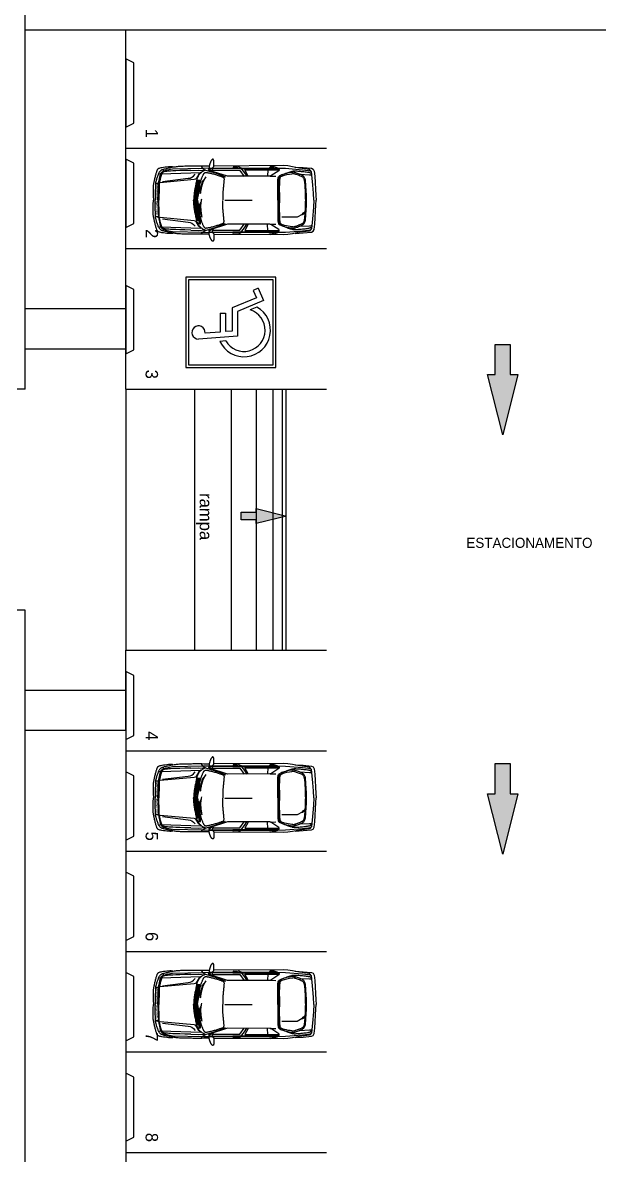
# Model space of a CAD drawing. Header units: metres. Extents: x -28 to 260, y 30 to 125.
# Drawn here: x 61.03 to 75.36, y 71.43 to 99.61 of the extents above; entities that cross this region are included whole.
import ezdxf

# ---------------------------------------------------------------- set-up
doc = ezdxf.new("R2010")
doc.units = ezdxf.units.M
doc.header["$LTSCALE"] = 0.01
doc.header["$MEASUREMENT"] = 0
for name, color, linetype in [('0.1', 2, 'Continuous'), ('0.10', 2, 'Continuous'), ('0.18', 1, 'Continuous'), ('0.20', 7, 'Continuous'), ('0.45', 4, 'Continuous'), ('PLAN_01_FLOOR', 7, 'Continuous'), ('SYMBOLS_GENERAL', 6, 'Continuous')]:
    doc.layers.add(name, color=color, linetype=linetype)
doc.styles.add('ESTILO1', font='', dxfattribs={"height": 0.12})
doc.styles.add('texto', font='', dxfattribs={"height": 0.25})
doc.styles.get('ESTILO1').set_extended_font_data('AvantGarde Bk BT')
doc.styles.get('texto').set_extended_font_data('AvantGarde Bk BT')

# ---------------------------------------------------------------- blocks, each defined once
blk = doc.blocks.new('2DP309')
blk.add_line((-2.269, -0.002), (-1.587, -0.002))
for points in [[(-2.671, 0.845), (-2.736, 0.845), (-2.792, 0.845), (-2.84, 0.846), (-2.882, 0.846), (-2.92, 0.846), (-2.955, 0.846), (-2.99, 0.846), (-3.025, 0.846), (-3.063, 0.846), (-3.103, 0.845), (-3.143, 0.845), (-3.185, 0.845), (-3.226, 0.844), (-3.266, 0.844), (-3.304, 0.843), (-3.34, 0.842), (-3.372, 0.84), (-3.402, 0.839), (-3.431, 0.836), (-3.457, 0.834), (-3.483, 0.831), (-3.509, 0.827), (-3.535, 0.823), (-3.562, 0.819), (-3.59, 0.813), (-3.619, 0.807), (-3.649, 0.801), (-3.678, 0.795), (-3.707, 0.788), (-3.733, 0.782), (-3.758, 0.776), (-3.78, 0.771), (-3.799, 0.766), (-3.815, 0.762), (-3.828, 0.758), (-3.84, 0.754), (-3.849, 0.75), (-3.858, 0.745), (-3.865, 0.739), (-3.873, 0.733), (-3.88, 0.725), (-3.888, 0.716), (-3.895, 0.706), (-3.903, 0.695), (-3.91, 0.682), (-3.918, 0.667), (-3.926, 0.651), (-3.933, 0.633), (-3.941, 0.614), (-3.948, 0.594), (-3.955, 0.573), (-3.961, 0.552), (-3.968, 0.531), (-3.973, 0.512), (-3.978, 0.494), (-3.983, 0.479), (-3.986, 0.466), (-3.989, 0.455), (-3.992, 0.447), (-3.993, 0.44), (-3.995, 0.435), (-3.996, 0.43), (-3.996, 0.426), (-3.997, 0.423), (-3.997, 0.418), (-3.998, 0.409), (-3.998, 0.391), (-3.998, 0.359), (-3.999, 0.309), (-4, 0.237), (-4.002, 0.137), (-4.003, 0)], [(-2.86, 0.847), (-2.831, 0.807), (-2.806, 0.784), (-2.764, 0.758), (-2.749, 0.751), (-2.507, 0.679), (-2.361, 0.624), (-2.254, 0.579)], [(-1.138, 0.85), (-1.052, 0.837), (-0.977, 0.811), (-0.948, 0.795), (-0.922, 0.766), (-0.915, 0.748), (-0.923, 0.732), (-1.125, 0.604), (-1.152, 0.598), (-2.2, 0.595), (-2.662, 0.743), (-2.677, 0.755), (-2.664, 0.778), (-2.644, 0.792), (-0.93, 0.77)], [(-2.555, 0.722), (-2.557, 0.727), (-2.56, 0.732), (-2.562, 0.735), (-2.564, 0.739), (-2.566, 0.741), (-2.569, 0.744), (-2.57, 0.746), (-2.572, 0.748), (-2.574, 0.751), (-2.575, 0.753), (-2.576, 0.755), (-2.578, 0.758), (-2.579, 0.761), (-2.579, 0.763), (-2.58, 0.766), (-2.581, 0.77), (-2.582, 0.773), (-2.582, 0.776), (-2.582, 0.78), (-2.582, 0.784), (-2.582, 0.787), (-2.582, 0.791), (-2.581, 0.795), (-2.579, 0.798), (-2.577, 0.802), (-2.575, 0.805), (-2.572, 0.809), (-2.569, 0.812), (-2.566, 0.815), (-2.563, 0.818), (-2.56, 0.821), (-2.557, 0.824), (-2.554, 0.826), (-2.552, 0.829), (-2.551, 0.832), (-2.549, 0.835), (-2.548, 0.84), (-2.547, 0.847), (-2.546, 0.854), (-2.546, 0.864), (-2.545, 0.876), (-2.545, 0.89), (-2.544, 0.905), (-2.544, 0.921), (-2.545, 0.936), (-2.545, 0.952), (-2.546, 0.966), (-2.546, 0.978), (-2.548, 0.989), (-2.549, 0.997), (-2.551, 1.004), (-2.553, 1.009), (-2.555, 1.013), (-2.557, 1.016), (-2.56, 1.018), (-2.562, 1.019), (-2.565, 1.02), (-2.569, 1.021), (-2.572, 1.021), (-2.575, 1.02), (-2.579, 1.019), (-2.583, 1.017), (-2.587, 1.013), (-2.592, 1.009), (-2.596, 1.003), (-2.601, 0.997), (-2.606, 0.989), (-2.611, 0.981), (-2.616, 0.973), (-2.62, 0.965), (-2.624, 0.957), (-2.628, 0.949), (-2.631, 0.941), (-2.634, 0.934), (-2.637, 0.928), (-2.639, 0.922), (-2.641, 0.916), (-2.642, 0.91), (-2.644, 0.905), (-2.645, 0.9), (-2.647, 0.895), (-2.648, 0.89), (-2.65, 0.885), (-2.651, 0.879), (-2.653, 0.874), (-2.654, 0.869), (-2.655, 0.864), (-2.656, 0.858), (-2.657, 0.852), (-2.657, 0.846), (-2.658, 0.84), (-2.658, 0.834), (-2.658, 0.829), (-2.658, 0.823), (-2.658, 0.818), (-2.657, 0.814), (-2.657, 0.809), (-2.656, 0.806), (-2.655, 0.802), (-2.654, 0.799), (-2.653, 0.795), (-2.652, 0.791), (-2.651, 0.787), (-2.65, 0.782), (-2.649, 0.777), (-2.647, 0.77), (-2.643, 0.764), (-2.637, 0.756), (-2.628, 0.748), (-2.613, 0.739), (-2.594, 0.73), (-2.568, 0.72)], [(-0.056, 0), (-0.065, 0.177), (-0.079, 0.373), (-0.094, 0.552), (-0.117, 0.708), (-0.163, 0.768), (-0.413, 0.798), (-0.585, 0.834), (-0.705, 0.853), (-0.801, 0.861), (-2.538, 0.852)], [(-1.938, 0.845), (-1.876, 0.807), (-1.844, 0.767), (-1.782, 0.684), (-1.726, 0.596)], [(-3.561, 0.826), (-3.576, 0.83), (-3.602, 0.832), (-3.635, 0.831), (-3.674, 0.829), (-3.716, 0.825), (-3.758, 0.82), (-3.799, 0.815), (-3.835, 0.809), (-3.864, 0.803), (-3.888, 0.798), (-3.906, 0.792), (-3.92, 0.787), (-3.93, 0.782), (-3.938, 0.777), (-3.943, 0.772), (-3.947, 0.767), (-3.95, 0.762), (-3.954, 0.756), (-3.957, 0.75), (-3.96, 0.744), (-3.963, 0.735), (-3.966, 0.726), (-3.97, 0.714), (-3.974, 0.7), (-3.979, 0.684), (-3.984, 0.666), (-3.989, 0.645), (-3.995, 0.624), (-4.001, 0.602), (-4.006, 0.58), (-4.012, 0.557), (-4.018, 0.535), (-4.023, 0.514), (-4.027, 0.494), (-4.032, 0.475), (-4.036, 0.456), (-4.04, 0.438), (-4.043, 0.421), (-4.046, 0.405), (-4.048, 0.389), (-4.05, 0.373), (-4.052, 0.354), (-4.053, 0.329), (-4.053, 0.295), (-4.053, 0.249), (-4.053, 0.186), (-4.051, 0.105), (-4.049, 0)], [(-3.936, 0), (-3.933, 0.136), (-3.93, 0.241), (-3.926, 0.321), (-3.923, 0.38), (-3.919, 0.423), (-3.915, 0.453), (-3.911, 0.475), (-3.908, 0.492), (-3.904, 0.508), (-3.9, 0.524), (-3.897, 0.539), (-3.894, 0.554), (-3.891, 0.568), (-3.888, 0.581), (-3.885, 0.593), (-3.883, 0.604), (-3.881, 0.614), (-3.879, 0.623), (-3.877, 0.632), (-3.875, 0.64), (-3.873, 0.647), (-3.871, 0.654), (-3.868, 0.66), (-3.864, 0.666), (-3.861, 0.672), (-3.856, 0.679), (-3.852, 0.684), (-3.847, 0.69), (-3.842, 0.695), (-3.837, 0.7), (-3.832, 0.704), (-3.827, 0.707), (-3.823, 0.71), (-3.82, 0.713), (-3.816, 0.715), (-3.813, 0.716), (-3.811, 0.717), (-3.808, 0.718), (-3.806, 0.719), (-3.804, 0.72), (-3.803, 0.721), (-3.801, 0.721), (-3.8, 0.722), (-3.799, 0.723), (-3.798, 0.724), (-3.797, 0.725), (-3.797, 0.726), (-3.796, 0.728), (-3.796, 0.729), (-3.796, 0.731), (-3.796, 0.733), (-3.796, 0.735), (-3.796, 0.737), (-3.797, 0.74), (-3.799, 0.744), (-3.8, 0.748)], [(-3.921, 0.665), (-3.862, 0.661), (-2.864, 0.693)], [(-3.12, 0.744), (-3.269, 0.74), (-3.389, 0.737), (-3.486, 0.733), (-3.561, 0.73), (-3.619, 0.727), (-3.662, 0.724), (-3.694, 0.721), (-3.719, 0.719), (-3.739, 0.717), (-3.755, 0.715), (-3.768, 0.713), (-3.778, 0.711), (-3.786, 0.709), (-3.793, 0.707), (-3.798, 0.705), (-3.802, 0.703), (-3.807, 0.701), (-3.811, 0.698), (-3.815, 0.694), (-3.819, 0.691), (-3.823, 0.686), (-3.827, 0.681), (-3.83, 0.675), (-3.834, 0.668), (-3.838, 0.66), (-3.842, 0.651), (-3.845, 0.641), (-3.849, 0.63), (-3.853, 0.619), (-3.856, 0.606), (-3.86, 0.593), (-3.864, 0.58), (-3.868, 0.566), (-3.872, 0.552), (-3.876, 0.538), (-3.879, 0.524), (-3.883, 0.51), (-3.886, 0.497), (-3.889, 0.485), (-3.892, 0.473), (-3.894, 0.463), (-3.896, 0.454), (-3.898, 0.446), (-3.899, 0.438), (-3.9, 0.43), (-3.901, 0.423), (-3.902, 0.415), (-3.902, 0.406), (-3.903, 0.397), (-3.903, 0.382), (-3.904, 0.36), (-3.905, 0.326), (-3.906, 0.277), (-3.907, 0.209), (-3.909, 0.118), (-3.911, 0)], [(-2.867, 0.688), (-2.918, 0.648), (-2.978, 0.549), (-3.004, 0.521), (-3.032, 0.512), (-3.876, 0.434)], [(-3.823, 0.465), (-3.185, 0.546), (-3.136, 0.552), (-3.095, 0.57), (-3.051, 0.602), (-3.012, 0.647)], [(-3.802, 0.722), (-3.714, 0.754), (-3.574, 0.78), (-2.816, 0.797), (-2.657, 0.803), (-0.947, 0.798), (-0.76, 0.794), (-0.341, 0.759), (-0.191, 0.743), (-0.121, 0.729)], [(-3.12, 0.744), (-2.916, 0.751), (-2.78, 0.739)], [(-2.753, 0.748), (-2.777, 0.738), (-2.798, 0.728), (-2.817, 0.717), (-2.834, 0.707), (-2.849, 0.696), (-2.862, 0.686), (-2.874, 0.676), (-2.884, 0.666), (-2.893, 0.657), (-2.902, 0.648), (-2.909, 0.639), (-2.916, 0.63), (-2.922, 0.621), (-2.928, 0.612), (-2.933, 0.603), (-2.938, 0.592), (-2.943, 0.582), (-2.948, 0.57), (-2.953, 0.557), (-2.958, 0.543), (-2.963, 0.527), (-2.968, 0.509), (-2.974, 0.489), (-2.979, 0.466), (-2.985, 0.441), (-2.99, 0.414), (-2.996, 0.385), (-3.002, 0.355), (-3.007, 0.324), (-3.013, 0.294), (-3.018, 0.266), (-3.022, 0.238), (-3.027, 0.213), (-3.03, 0.189), (-3.034, 0.164), (-3.037, 0.139), (-3.039, 0.112), (-3.042, 0.082), (-3.044, 0.047), (-3.046, 0)], [(-2.925, 0.167), (-2.91, 0.267), (-2.895, 0.357), (-2.881, 0.425), (-2.87, 0.475), (-2.86, 0.51), (-2.851, 0.535), (-2.843, 0.555), (-2.836, 0.572), (-2.829, 0.588), (-2.823, 0.602), (-2.817, 0.615), (-2.811, 0.626), (-2.807, 0.636), (-2.802, 0.644), (-2.798, 0.652), (-2.794, 0.658), (-2.791, 0.663), (-2.788, 0.667), (-2.784, 0.671), (-2.782, 0.674), (-2.779, 0.676), (-2.776, 0.678), (-2.774, 0.68), (-2.771, 0.682), (-2.769, 0.684), (-2.766, 0.685), (-2.764, 0.687), (-2.761, 0.688), (-2.758, 0.689), (-2.755, 0.691), (-2.752, 0.691), (-2.748, 0.692), (-2.744, 0.692), (-2.739, 0.692), (-2.733, 0.692), (-2.726, 0.691), (-2.717, 0.69), (-2.706, 0.688), (-2.693, 0.685), (-2.677, 0.682), (-2.66, 0.679), (-2.641, 0.675), (-2.62, 0.67), (-2.598, 0.664), (-2.575, 0.659), (-2.552, 0.653), (-2.528, 0.646), (-2.504, 0.639), (-2.481, 0.632), (-2.458, 0.625), (-2.436, 0.618), (-2.415, 0.611), (-2.396, 0.604), (-2.379, 0.599), (-2.363, 0.593), (-2.35, 0.589), (-2.34, 0.585), (-2.331, 0.582), (-2.323, 0.58), (-2.317, 0.577), (-2.312, 0.575), (-2.308, 0.573), (-2.305, 0.571), (-2.301, 0.568), (-2.298, 0.565), (-2.296, 0.561), (-2.294, 0.556), (-2.292, 0.549), (-2.291, 0.542), (-2.29, 0.532), (-2.289, 0.521), (-2.29, 0.508), (-2.291, 0.493), (-2.292, 0.476), (-2.294, 0.458), (-2.296, 0.438), (-2.298, 0.418), (-2.3, 0.397), (-2.302, 0.376), (-2.305, 0.355), (-2.307, 0.333), (-2.309, 0.311), (-2.311, 0.29), (-2.313, 0.268), (-2.315, 0.246), (-2.317, 0.225), (-2.319, 0.203), (-2.32, 0.182), (-2.321, 0.16), (-2.322, 0.138), (-2.323, 0.115), (-2.324, 0.091), (-2.324, 0.065), (-2.324, 0.037), (-2.324, 0.007)], [(-2.747, 0.583), (-2.763, 0.558), (-2.776, 0.536), (-2.787, 0.514), (-2.796, 0.495), (-2.804, 0.477), (-2.811, 0.459), (-2.817, 0.443), (-2.823, 0.427), (-2.828, 0.412), (-2.833, 0.397), (-2.837, 0.382), (-2.841, 0.367), (-2.845, 0.352), (-2.849, 0.337), (-2.853, 0.323), (-2.856, 0.308), (-2.859, 0.292), (-2.863, 0.277), (-2.866, 0.26), (-2.869, 0.243), (-2.872, 0.224), (-2.875, 0.204), (-2.878, 0.182), (-2.882, 0.158)], [(-2.568, 0.745), (-1.894, 0.744), (-1.788, 0.592)], [(-1.686, 0.599), (-1.771, 0.754), (-0.921, 0.75)], [(-1.204, 0.754), (-1.207, 0.602)], [(-1.146, 0.599), (-1.001, 0.598)], [(-0.948, 0), (-0.951, 0.192), (-0.952, 0.335), (-0.952, 0.439), (-0.948, 0.511), (-0.941, 0.558), (-0.931, 0.586), (-0.917, 0.602), (-0.898, 0.612), (-0.875, 0.623), (-0.847, 0.634), (-0.817, 0.646), (-0.786, 0.658), (-0.754, 0.67), (-0.722, 0.682), (-0.693, 0.692), (-0.666, 0.701), (-0.643, 0.709), (-0.623, 0.714), (-0.606, 0.719), (-0.592, 0.723), (-0.58, 0.725), (-0.57, 0.727), (-0.562, 0.728), (-0.554, 0.729), (-0.546, 0.73), (-0.538, 0.73), (-0.53, 0.731), (-0.52, 0.731), (-0.508, 0.73), (-0.493, 0.729), (-0.476, 0.728), (-0.454, 0.726), (-0.428, 0.724), (-0.399, 0.722), (-0.368, 0.719), (-0.335, 0.716), (-0.303, 0.712), (-0.271, 0.709), (-0.242, 0.705), (-0.216, 0.702), (-0.194, 0.698), (-0.176, 0.695), (-0.161, 0.691), (-0.149, 0.686), (-0.14, 0.681), (-0.132, 0.676), (-0.127, 0.669), (-0.122, 0.662)], [(-0.522, 0.825), (-0.318, 0.813), (-0.113, 0.795), (-0.073, 0.773), (-0.049, 0.727), (-0.033, 0.596), (-0.003, 0.114), (0, 0)], [(-0.401, 0.648), (-0.166, 0.635), (-0.125, 0.632), (-0.102, 0.647)], [(-3.918, 0.43), (-3.928, 0.426), (-3.939, 0.422), (-3.95, 0.419), (-3.96, 0.417), (-3.971, 0.415), (-3.981, 0.415), (-3.99, 0.415), (-3.999, 0.416)], [(-3.03, 0), (-3.028, 0.041), (-3.025, 0.078), (-3.022, 0.11), (-3.02, 0.138), (-3.017, 0.163), (-3.015, 0.185), (-3.012, 0.205), (-3.01, 0.223), (-3.008, 0.24), (-3.006, 0.255), (-3.003, 0.27), (-3.001, 0.284), (-2.999, 0.298), (-2.996, 0.312), (-2.994, 0.326), (-2.991, 0.341), (-2.988, 0.357), (-2.985, 0.373), (-2.982, 0.391), (-2.978, 0.41), (-2.974, 0.43), (-2.97, 0.451), (-2.965, 0.473), (-2.96, 0.497)], [(-3.009, 0), (-3.007, 0.041), (-3.004, 0.078), (-3.001, 0.11), (-2.999, 0.138), (-2.996, 0.163), (-2.994, 0.185), (-2.991, 0.205), (-2.989, 0.223), (-2.987, 0.24), (-2.984, 0.255), (-2.982, 0.27), (-2.98, 0.284), (-2.978, 0.298), (-2.975, 0.312), (-2.973, 0.326), (-2.97, 0.341), (-2.967, 0.357), (-2.964, 0.373), (-2.961, 0.391), (-2.957, 0.41), (-2.953, 0.43), (-2.949, 0.451), (-2.944, 0.473), (-2.939, 0.497)], [(-2.981, 0.076), (-2.981, 0.078), (-2.978, 0.11), (-2.976, 0.138), (-2.973, 0.163), (-2.971, 0.185), (-2.968, 0.205), (-2.966, 0.223), (-2.964, 0.24), (-2.962, 0.255), (-2.959, 0.27), (-2.957, 0.284), (-2.955, 0.298), (-2.952, 0.312), (-2.95, 0.326), (-2.947, 0.341), (-2.944, 0.357), (-2.941, 0.373), (-2.938, 0.391), (-2.934, 0.41), (-2.93, 0.43), (-2.926, 0.451), (-2.921, 0.473), (-2.916, 0.497)], [(-2.96, 0.496), (-2.891, 0.496)], [(-2.951, 0.135), (-2.951, 0.138), (-2.949, 0.163), (-2.946, 0.185), (-2.944, 0.205), (-2.941, 0.223), (-2.939, 0.24), (-2.937, 0.255), (-2.935, 0.27), (-2.932, 0.284), (-2.93, 0.298), (-2.928, 0.312), (-2.925, 0.326), (-2.922, 0.341), (-2.92, 0.357), (-2.916, 0.373), (-2.913, 0.391), (-2.909, 0.41), (-2.905, 0.43), (-2.901, 0.451), (-2.896, 0.473), (-2.891, 0.497)], [(-2.921, 0.169), (-2.846, 0.39), (-2.824, 0.472), (-2.788, 0.518)], [(-2.845, 0.391), (-2.879, 0.265), (-2.874, 0.216)], [(-2.869, 0.301), (-2.852, 0.326)], [(-2.834, 0.433), (-2.836, 0.385)], [(-3.561, -0.826), (-3.576, -0.83), (-3.602, -0.832), (-3.635, -0.831), (-3.674, -0.829), (-3.716, -0.825), (-3.758, -0.82), (-3.799, -0.815), (-3.835, -0.809), (-3.864, -0.803), (-3.888, -0.798), (-3.906, -0.792), (-3.92, -0.787), (-3.93, -0.782), (-3.938, -0.777), (-3.943, -0.772), (-3.947, -0.767), (-3.95, -0.762), (-3.954, -0.756), (-3.957, -0.75), (-3.96, -0.744), (-3.963, -0.735), (-3.966, -0.726), (-3.97, -0.714), (-3.974, -0.7), (-3.979, -0.684), (-3.984, -0.666), (-3.989, -0.645), (-3.995, -0.624), (-4.001, -0.602), (-4.006, -0.58), (-4.012, -0.557), (-4.018, -0.535), (-4.023, -0.514), (-4.027, -0.494), (-4.032, -0.475), (-4.036, -0.456), (-4.04, -0.438), (-4.043, -0.421), (-4.046, -0.405), (-4.048, -0.389), (-4.05, -0.373), (-4.052, -0.354), (-4.053, -0.329), (-4.053, -0.295), (-4.053, -0.249), (-4.053, -0.186), (-4.051, -0.105), (-4.049, 0)], [(-2.671, -0.845), (-2.736, -0.845), (-2.792, -0.845), (-2.84, -0.846), (-2.882, -0.846), (-2.92, -0.846), (-2.955, -0.846), (-2.99, -0.846), (-3.025, -0.846), (-3.063, -0.846), (-3.103, -0.845), (-3.143, -0.845), (-3.185, -0.845), (-3.226, -0.844), (-3.266, -0.844), (-3.304, -0.843), (-3.34, -0.842), (-3.372, -0.84), (-3.402, -0.839), (-3.431, -0.836), (-3.457, -0.834), (-3.483, -0.831), (-3.509, -0.827), (-3.535, -0.823), (-3.562, -0.819), (-3.59, -0.813), (-3.619, -0.807), (-3.649, -0.801), (-3.678, -0.795), (-3.707, -0.788), (-3.733, -0.782), (-3.758, -0.776), (-3.78, -0.771), (-3.799, -0.766), (-3.815, -0.762), (-3.828, -0.758), (-3.84, -0.754), (-3.849, -0.75), (-3.858, -0.745), (-3.865, -0.739), (-3.873, -0.733), (-3.88, -0.725), (-3.888, -0.716), (-3.895, -0.706), (-3.903, -0.695), (-3.91, -0.682), (-3.918, -0.667), (-3.926, -0.651), (-3.933, -0.633), (-3.941, -0.614), (-3.948, -0.594), (-3.955, -0.573), (-3.961, -0.552), (-3.968, -0.531), (-3.973, -0.512), (-3.978, -0.494), (-3.983, -0.479), (-3.986, -0.466), (-3.989, -0.455), (-3.992, -0.447), (-3.993, -0.44), (-3.995, -0.435), (-3.996, -0.43), (-3.996, -0.426), (-3.997, -0.423), (-3.997, -0.418), (-3.998, -0.409), (-3.998, -0.391), (-3.998, -0.359), (-3.999, -0.309), (-4, -0.237), (-4.002, -0.137), (-4.003, 0)], [(-3.936, 0), (-3.933, -0.136), (-3.93, -0.241), (-3.926, -0.321), (-3.923, -0.38), (-3.919, -0.423), (-3.915, -0.453), (-3.911, -0.475), (-3.908, -0.492), (-3.904, -0.508), (-3.9, -0.524), (-3.897, -0.539), (-3.894, -0.554), (-3.891, -0.568), (-3.888, -0.581), (-3.885, -0.593), (-3.883, -0.604), (-3.881, -0.614), (-3.879, -0.623), (-3.877, -0.632), (-3.875, -0.64), (-3.873, -0.647), (-3.871, -0.654), (-3.868, -0.66), (-3.864, -0.666), (-3.861, -0.672), (-3.856, -0.679), (-3.852, -0.684), (-3.847, -0.69), (-3.842, -0.695), (-3.837, -0.7), (-3.832, -0.704), (-3.827, -0.707), (-3.823, -0.71), (-3.82, -0.713), (-3.816, -0.715), (-3.813, -0.716), (-3.811, -0.717), (-3.808, -0.718), (-3.806, -0.719), (-3.804, -0.72), (-3.803, -0.721), (-3.801, -0.721), (-3.8, -0.722), (-3.799, -0.723), (-3.798, -0.724), (-3.797, -0.725), (-3.797, -0.726), (-3.796, -0.728), (-3.796, -0.729), (-3.796, -0.731), (-3.796, -0.733), (-3.796, -0.735), (-3.796, -0.737), (-3.797, -0.74), (-3.799, -0.744), (-3.8, -0.748)], [(-3.12, -0.744), (-3.269, -0.74), (-3.389, -0.737), (-3.486, -0.733), (-3.561, -0.73), (-3.619, -0.727), (-3.662, -0.724), (-3.694, -0.721), (-3.719, -0.719), (-3.739, -0.717), (-3.755, -0.715), (-3.768, -0.713), (-3.778, -0.711), (-3.786, -0.709), (-3.793, -0.707), (-3.798, -0.705), (-3.802, -0.703), (-3.807, -0.701), (-3.811, -0.698), (-3.815, -0.694), (-3.819, -0.691), (-3.823, -0.686), (-3.827, -0.681), (-3.83, -0.675), (-3.834, -0.668), (-3.838, -0.66), (-3.842, -0.651), (-3.845, -0.641), (-3.849, -0.63), (-3.853, -0.619), (-3.856, -0.606), (-3.86, -0.593), (-3.864, -0.58), (-3.868, -0.566), (-3.872, -0.552), (-3.876, -0.538), (-3.879, -0.524), (-3.883, -0.51), (-3.886, -0.497), (-3.889, -0.485), (-3.892, -0.473), (-3.894, -0.463), (-3.896, -0.454), (-3.898, -0.446), (-3.899, -0.438), (-3.9, -0.43), (-3.901, -0.423), (-3.902, -0.415), (-3.902, -0.406), (-3.903, -0.397), (-3.903, -0.382), (-3.904, -0.36), (-3.905, -0.326), (-3.906, -0.277), (-3.907, -0.209), (-3.909, -0.118), (-3.911, 0)], [(-2.753, -0.748), (-2.777, -0.738), (-2.798, -0.728), (-2.817, -0.717), (-2.834, -0.707), (-2.849, -0.696), (-2.862, -0.686), (-2.874, -0.676), (-2.884, -0.666), (-2.893, -0.657), (-2.902, -0.648), (-2.909, -0.639), (-2.916, -0.63), (-2.922, -0.621), (-2.928, -0.612), (-2.933, -0.603), (-2.938, -0.592), (-2.943, -0.582), (-2.948, -0.57), (-2.953, -0.557), (-2.958, -0.543), (-2.963, -0.527), (-2.968, -0.509), (-2.974, -0.489), (-2.979, -0.466), (-2.985, -0.441), (-2.99, -0.414), (-2.996, -0.385), (-3.002, -0.355), (-3.007, -0.324), (-3.013, -0.294), (-3.018, -0.266), (-3.022, -0.238), (-3.027, -0.213), (-3.03, -0.189), (-3.034, -0.164), (-3.037, -0.139), (-3.039, -0.112), (-3.042, -0.082), (-3.044, -0.047), (-3.046, 0)], [(-3.03, 0), (-3.028, -0.041), (-3.025, -0.078), (-3.022, -0.11), (-3.02, -0.138), (-3.017, -0.163), (-3.015, -0.185), (-3.012, -0.205), (-3.01, -0.223), (-3.008, -0.24), (-3.006, -0.255), (-3.003, -0.27), (-3.001, -0.284), (-2.999, -0.298), (-2.996, -0.312), (-2.994, -0.326), (-2.991, -0.341), (-2.988, -0.357), (-2.985, -0.373), (-2.982, -0.391), (-2.978, -0.41), (-2.974, -0.43), (-2.97, -0.451), (-2.965, -0.473), (-2.96, -0.497)], [(-3.009, 0), (-3.007, -0.041), (-3.004, -0.078), (-3.001, -0.11), (-2.999, -0.138), (-2.996, -0.163), (-2.994, -0.185), (-2.991, -0.205), (-2.989, -0.223), (-2.987, -0.24), (-2.984, -0.255), (-2.982, -0.27), (-2.98, -0.284), (-2.978, -0.298), (-2.975, -0.312), (-2.973, -0.326), (-2.97, -0.341), (-2.967, -0.357), (-2.964, -0.373), (-2.961, -0.391), (-2.957, -0.41), (-2.953, -0.43), (-2.949, -0.451), (-2.944, -0.473), (-2.939, -0.497)], [(-2.986, 0), (-2.985, 0.016)], [(-2.986, 0), (-2.984, -0.041), (-2.981, -0.078), (-2.978, -0.11), (-2.976, -0.138), (-2.973, -0.163), (-2.971, -0.185), (-2.968, -0.205), (-2.966, -0.223), (-2.964, -0.24), (-2.962, -0.255), (-2.959, -0.27), (-2.957, -0.284), (-2.955, -0.298), (-2.952, -0.312), (-2.95, -0.326), (-2.947, -0.341), (-2.944, -0.357), (-2.941, -0.373), (-2.938, -0.391), (-2.934, -0.41), (-2.93, -0.43), (-2.926, -0.451), (-2.921, -0.473), (-2.916, -0.497)], [(-2.962, 0), (-2.96, 0.031)], [(-2.962, 0), (-2.959, -0.041), (-2.956, -0.078), (-2.954, -0.11), (-2.951, -0.138), (-2.949, -0.163), (-2.946, -0.185), (-2.944, -0.205), (-2.941, -0.223), (-2.939, -0.24), (-2.937, -0.255), (-2.935, -0.27), (-2.932, -0.284), (-2.93, -0.298), (-2.928, -0.312), (-2.925, -0.326), (-2.922, -0.341), (-2.92, -0.357), (-2.916, -0.373), (-2.913, -0.391), (-2.909, -0.41), (-2.905, -0.43), (-2.901, -0.451), (-2.899, -0.46)], [(-2.949, 0), (-2.934, 0.107)], [(-2.949, 0), (-2.928, -0.15), (-2.91, -0.267), (-2.895, -0.357), (-2.881, -0.425), (-2.87, -0.475), (-2.86, -0.51), (-2.851, -0.535), (-2.843, -0.555), (-2.836, -0.572), (-2.829, -0.588), (-2.823, -0.602), (-2.817, -0.615), (-2.811, -0.626), (-2.807, -0.636), (-2.802, -0.644), (-2.798, -0.652), (-2.794, -0.658), (-2.791, -0.663), (-2.788, -0.667), (-2.784, -0.671), (-2.782, -0.674), (-2.779, -0.676), (-2.776, -0.678), (-2.774, -0.68), (-2.771, -0.682), (-2.769, -0.684), (-2.766, -0.685), (-2.764, -0.687), (-2.761, -0.688), (-2.758, -0.689), (-2.755, -0.691), (-2.752, -0.691), (-2.748, -0.692), (-2.744, -0.692), (-2.739, -0.692), (-2.733, -0.692), (-2.726, -0.691), (-2.717, -0.69), (-2.706, -0.688), (-2.693, -0.685), (-2.677, -0.682), (-2.66, -0.679), (-2.641, -0.675), (-2.62, -0.67), (-2.598, -0.664), (-2.575, -0.659), (-2.552, -0.653), (-2.528, -0.646), (-2.504, -0.639), (-2.481, -0.632), (-2.458, -0.625), (-2.436, -0.618), (-2.415, -0.611), (-2.396, -0.604), (-2.379, -0.599), (-2.363, -0.593), (-2.35, -0.589), (-2.34, -0.585), (-2.331, -0.582), (-2.323, -0.58), (-2.317, -0.577), (-2.312, -0.575), (-2.308, -0.573), (-2.305, -0.571), (-2.301, -0.568), (-2.298, -0.565), (-2.296, -0.561), (-2.294, -0.556), (-2.292, -0.549), (-2.291, -0.542), (-2.29, -0.532), (-2.289, -0.521), (-2.29, -0.508), (-2.291, -0.493), (-2.292, -0.476), (-2.294, -0.458), (-2.296, -0.438), (-2.298, -0.418), (-2.3, -0.397), (-2.302, -0.376), (-2.305, -0.355), (-2.307, -0.333), (-2.309, -0.311), (-2.311, -0.29), (-2.313, -0.268), (-2.315, -0.246), (-2.317, -0.225), (-2.319, -0.203), (-2.32, -0.182), (-2.321, -0.16), (-2.322, -0.138), (-2.323, -0.115), (-2.324, -0.091), (-2.324, -0.065), (-2.324, -0.037), (-2.324, -0.007)], [(-2.851, 0.026), (-2.858, -0.002), (-2.863, -0.028), (-2.867, -0.052), (-2.87, -0.073), (-2.871, -0.093), (-2.872, -0.112), (-2.873, -0.129), (-2.873, -0.146), (-2.873, -0.162), (-2.873, -0.178), (-2.872, -0.193), (-2.871, -0.209), (-2.871, -0.224), (-2.869, -0.239), (-2.868, -0.254), (-2.867, -0.27), (-2.865, -0.285), (-2.863, -0.301), (-2.861, -0.318), (-2.858, -0.335), (-2.855, -0.354), (-2.852, -0.374), (-2.848, -0.396), (-2.843, -0.42)], [(-0.056, 0), (-0.065, -0.177), (-0.079, -0.373), (-0.094, -0.552), (-0.117, -0.708), (-0.163, -0.768), (-0.413, -0.798), (-0.585, -0.834), (-0.705, -0.853), (-0.801, -0.861), (-2.538, -0.852)], [(-0.948, 0), (-0.951, -0.192), (-0.952, -0.335), (-0.952, -0.439), (-0.948, -0.511), (-0.941, -0.558), (-0.931, -0.586), (-0.917, -0.602), (-0.898, -0.612), (-0.875, -0.623), (-0.847, -0.634), (-0.817, -0.646), (-0.786, -0.658), (-0.754, -0.67), (-0.722, -0.682), (-0.693, -0.692), (-0.666, -0.701), (-0.643, -0.709), (-0.623, -0.714), (-0.606, -0.719), (-0.592, -0.723), (-0.58, -0.725), (-0.57, -0.727), (-0.562, -0.728), (-0.554, -0.729), (-0.546, -0.73), (-0.538, -0.73), (-0.53, -0.731), (-0.52, -0.731), (-0.508, -0.73), (-0.493, -0.729), (-0.476, -0.728), (-0.454, -0.726), (-0.428, -0.724), (-0.399, -0.722), (-0.368, -0.719), (-0.335, -0.716), (-0.303, -0.712), (-0.271, -0.709), (-0.242, -0.705), (-0.216, -0.702), (-0.194, -0.698), (-0.176, -0.695), (-0.161, -0.691), (-0.149, -0.686), (-0.14, -0.681), (-0.132, -0.676), (-0.127, -0.669), (-0.122, -0.662)], [(-0.522, -0.825), (-0.318, -0.813), (-0.113, -0.795), (-0.073, -0.773), (-0.049, -0.727), (-0.033, -0.596), (-0.003, -0.114), (0, 0)], [(-2.884, -0.436), (-2.883, -0.188), (-2.889, -0.104), (-2.869, -0.049)], [(-2.886, -0.144), (-2.872, -0.19)], [(-2.883, -0.187), (-2.875, -0.317), (-2.854, -0.363)], [(-2.877, -0.28), (-2.868, -0.251)], [(-3.918, -0.43), (-3.928, -0.426), (-3.939, -0.422), (-3.95, -0.419), (-3.96, -0.417), (-3.971, -0.415), (-3.981, -0.415), (-3.99, -0.415), (-3.999, -0.416)], [(-2.867, -0.688), (-2.918, -0.648), (-2.978, -0.549), (-3.004, -0.521), (-3.032, -0.512), (-3.876, -0.434)], [(-3.823, -0.465), (-3.185, -0.546), (-3.136, -0.552), (-3.095, -0.57), (-3.051, -0.602), (-3.012, -0.647)], [(-2.96, -0.497), (-2.907, -0.497)], [(-0.346, -0.352), (-0.466, -0.424), (-0.85, -0.424)], [(-3.921, -0.665), (-3.862, -0.661), (-2.864, -0.693)], [(-3.802, -0.722), (-3.714, -0.754), (-3.574, -0.78), (-2.816, -0.797), (-2.657, -0.803), (-0.947, -0.798), (-0.76, -0.794), (-0.341, -0.759), (-0.191, -0.743), (-0.121, -0.729)], [(-3.12, -0.744), (-2.916, -0.751), (-2.78, -0.739)], [(-2.86, -0.847), (-2.831, -0.807), (-2.806, -0.784), (-2.764, -0.758), (-2.749, -0.751), (-2.507, -0.679), (-2.361, -0.624), (-2.254, -0.579)], [(-1.138, -0.85), (-1.052, -0.837), (-0.977, -0.811), (-0.948, -0.795), (-0.922, -0.766), (-0.915, -0.748), (-0.923, -0.732), (-1.125, -0.604), (-1.152, -0.598), (-2.2, -0.595), (-2.662, -0.743), (-2.677, -0.755), (-2.664, -0.778), (-2.644, -0.792), (-0.93, -0.77)], [(-2.555, -0.722), (-2.557, -0.727), (-2.56, -0.732), (-2.562, -0.735), (-2.564, -0.739), (-2.566, -0.741), (-2.569, -0.744), (-2.57, -0.746), (-2.572, -0.748), (-2.574, -0.751), (-2.575, -0.753), (-2.576, -0.755), (-2.578, -0.758), (-2.579, -0.761), (-2.579, -0.763), (-2.58, -0.766), (-2.581, -0.77), (-2.582, -0.773), (-2.582, -0.776), (-2.582, -0.78), (-2.582, -0.784), (-2.582, -0.787), (-2.582, -0.791), (-2.581, -0.795), (-2.579, -0.798), (-2.577, -0.802), (-2.575, -0.805), (-2.572, -0.809), (-2.569, -0.812), (-2.566, -0.815), (-2.563, -0.818), (-2.56, -0.821), (-2.557, -0.824), (-2.554, -0.826), (-2.552, -0.829), (-2.551, -0.832), (-2.549, -0.835), (-2.548, -0.84), (-2.547, -0.847), (-2.546, -0.854), (-2.546, -0.864), (-2.545, -0.876), (-2.545, -0.89), (-2.544, -0.905), (-2.544, -0.921), (-2.545, -0.936), (-2.545, -0.952), (-2.546, -0.966), (-2.546, -0.978), (-2.548, -0.989), (-2.549, -0.997), (-2.551, -1.004), (-2.553, -1.009), (-2.555, -1.013), (-2.557, -1.016), (-2.56, -1.018), (-2.562, -1.019), (-2.565, -1.02), (-2.569, -1.021), (-2.572, -1.021), (-2.575, -1.02), (-2.579, -1.019), (-2.583, -1.017), (-2.587, -1.013), (-2.592, -1.009), (-2.596, -1.003), (-2.601, -0.997), (-2.606, -0.989), (-2.611, -0.981), (-2.616, -0.973), (-2.62, -0.965), (-2.624, -0.957), (-2.628, -0.949), (-2.631, -0.941), (-2.634, -0.934), (-2.637, -0.928), (-2.639, -0.922), (-2.641, -0.916), (-2.642, -0.91), (-2.644, -0.905), (-2.645, -0.9), (-2.647, -0.895), (-2.648, -0.89), (-2.65, -0.885), (-2.651, -0.879), (-2.653, -0.874), (-2.654, -0.869), (-2.655, -0.864), (-2.656, -0.858), (-2.657, -0.852), (-2.657, -0.846), (-2.658, -0.84), (-2.658, -0.834), (-2.658, -0.829), (-2.658, -0.823), (-2.658, -0.818), (-2.657, -0.814), (-2.657, -0.809), (-2.656, -0.806), (-2.655, -0.802), (-2.654, -0.799), (-2.653, -0.795), (-2.652, -0.791), (-2.651, -0.787), (-2.65, -0.782), (-2.649, -0.777), (-2.647, -0.77), (-2.643, -0.764), (-2.637, -0.756), (-2.628, -0.748), (-2.613, -0.739), (-2.594, -0.73), (-2.568, -0.72)], [(-2.568, -0.745), (-1.894, -0.744), (-1.788, -0.592)], [(-1.938, -0.845), (-1.876, -0.807), (-1.844, -0.767), (-1.782, -0.684), (-1.726, -0.596)], [(-1.686, -0.599), (-1.771, -0.754), (-0.921, -0.75)], [(-1.204, -0.754), (-1.207, -0.602)], [(-1.146, -0.599), (-1.001, -0.598)], [(-0.401, -0.648), (-0.166, -0.635), (-0.125, -0.632), (-0.102, -0.647)]]:
    blk.add_lwpolyline(points)
for points in [[(-2.065, 0.801), (-1.951, 0.807), (-1.958, 0.821), (-2.059, 0.825)], [(-1.162, 0.806), (-1.061, 0.807), (-1.068, 0.818), (-1.159, 0.817)], [(-2.998, 0.027), (-2.989, 0.017), (-2.966, 0.014), (-2.924, 0.137), (-2.921, 0.171), (-2.956, 0.129), (-2.998, 0.042)], [(-2.913, -0.583), (-2.901, -0.589), (-2.878, -0.585), (-2.878, -0.454), (-2.885, -0.421), (-2.905, -0.472), (-2.917, -0.568)], [(-0.33, -0.328), (-0.335, -0.331), (-0.338, -0.334), (-0.341, -0.337), (-0.343, -0.339), (-0.344, -0.341), (-0.345, -0.343), (-0.346, -0.344), (-0.347, -0.346), (-0.347, -0.347), (-0.347, -0.348), (-0.347, -0.349), (-0.347, -0.35), (-0.346, -0.351), (-0.346, -0.352), (-0.345, -0.353), (-0.344, -0.353), (-0.343, -0.354), (-0.341, -0.354), (-0.34, -0.354), (-0.338, -0.353), (-0.335, -0.352), (-0.332, -0.351), (-0.328, -0.349), (-0.323, -0.347), (-0.317, -0.344), (-0.311, -0.34), (-0.305, -0.336), (-0.298, -0.332), (-0.291, -0.327), (-0.285, -0.323), (-0.279, -0.319), (-0.274, -0.315), (-0.269, -0.312), (-0.266, -0.309), (-0.263, -0.307), (-0.261, -0.305), (-0.259, -0.303), (-0.258, -0.301), (-0.257, -0.3), (-0.257, -0.299), (-0.257, -0.298), (-0.257, -0.297), (-0.257, -0.296), (-0.257, -0.295), (-0.257, -0.294), (-0.258, -0.293), (-0.259, -0.293), (-0.26, -0.292), (-0.261, -0.292), (-0.262, -0.292), (-0.264, -0.292), (-0.266, -0.293), (-0.268, -0.294), (-0.271, -0.295), (-0.275, -0.297), (-0.28, -0.299), (-0.286, -0.302), (-0.292, -0.305), (-0.298, -0.309), (-0.305, -0.313), (-0.312, -0.317), (-0.319, -0.321), (-0.325, -0.325)], [(-2.065, -0.801), (-1.951, -0.807), (-1.958, -0.821), (-2.059, -0.825)], [(-1.162, -0.806), (-1.061, -0.807), (-1.068, -0.818), (-1.159, -0.817)]]:
    blk.add_lwpolyline(points, close=True)
blk.add_lwpolyline([(-0.236, 0, 0.004725), (-0.239, 0.136, 0.008759), (-0.242, 0.204, 0.002461), (-0.26, 0.465, 0.022693), (-0.264, 0.496, 0.025357), (-0.268, 0.518, 0.019644), (-0.276, 0.543, 0.066578), (-0.294, 0.578, 0.078328), (-0.319, 0.604, 0.047384), (-0.354, 0.625, 0.029335), (-0.41, 0.649, 0.006414), (-0.463, 0.667, -0.007996), (-0.503, 0.681, -0.017113), (-0.524, 0.689, 0.02752), (-0.541, 0.696, 0.105241), (-0.556, 0.697, 0.004031), (-0.603, 0.691, 0.050556), (-0.859, 0.631, 0.237048), (-0.918, 0.57, 0.061802), (-0.926, 0.529, 0.008771), (-0.936, 0.281, 0.009242), (-0.937, 0.146, 0.009238), (-0.933, 0, 0.009238), (-0.937, -0.146, 0.009242), (-0.936, -0.281, 0.008771), (-0.926, -0.529, 0.061802), (-0.918, -0.57, 0.237048), (-0.859, -0.631, 0.050556), (-0.603, -0.691, 0.004031), (-0.556, -0.697, 0.105241), (-0.541, -0.696, 0.02752), (-0.524, -0.689, -0.017113), (-0.503, -0.681, -0.007996), (-0.463, -0.667, 0.006414), (-0.41, -0.649, 0.029335), (-0.354, -0.625, 0.047384), (-0.319, -0.604, 0.078328), (-0.294, -0.578, 0.066578), (-0.276, -0.543, 0.019644), (-0.268, -0.518, 0.025357), (-0.264, -0.496, 0.022693), (-0.26, -0.465, 0.002461), (-0.242, -0.204, 0.008759), (-0.239, -0.136, 0.004725)], format="xyb", close=True)
blk.add_lwpolyline([(-0.28, -0.324, -0.009976), (-0.284, -0.399, -0.011773), (-0.29, -0.463, -0.000229), (-0.294, -0.491, -0.01072), (-0.294, -0.491, -0.013301), (-0.295, -0.498, -0.006803), (-0.298, -0.51, -0.015695), (-0.3, -0.518, -0.008452), (-0.305, -0.533, -0.034622), (-0.311, -0.547, -0.032359), (-0.319, -0.561, -0.039998), (-0.327, -0.57, -0.036702), (-0.338, -0.58, -0.026079), (-0.352, -0.59, -0.026209), (-0.368, -0.598, -0.012135), (-0.399, -0.612, -0.017526), (-0.42, -0.62, -0.000694), (-0.446, -0.629, 0.001011), (-0.472, -0.638, 0.000285), (-0.509, -0.651, 0.002674), (-0.513, -0.652, 0.019761), (-0.525, -0.657, -0.002451), (-0.536, -0.661, -0.003975), (-0.549, -0.666, -0.029627), (-0.55, -0.667, -0.036582), (-0.551, -0.667, -0.004608), (-0.552, -0.667, -0.049877), (-0.554, -0.667, -0.001865), (-0.599, -0.661, -0.025413), (-0.782, -0.628, -0.065949), (-0.849, -0.602, -0.075924), (-0.878, -0.58, -0.128441), (-0.889, -0.561, -0.019499), (-0.893, -0.542, -0.024236), (-0.895, -0.527, -0.011016), (-0.902, -0.424, -0.007874), (-0.906, -0.281, -0.001133), (-0.907, -0.176, -0.004092), (-0.907, -0.146, -0.008574), (-0.906, -0.089, 0.005579), (-0.903, 0, 0.010822), (-0.903, 0.066, -0.003342), (-0.906, 0.281, -0.017453), (-0.9, 0.501, -0.06247), (-0.889, 0.561, -0.236345), (-0.849, 0.603, -0.050556), (-0.599, 0.661, -0.004031), (-0.552, 0.667, -0.105241), (-0.55, 0.667, -0.02752), (-0.536, 0.661, 0.017113), (-0.513, 0.652, 0.007996), (-0.472, 0.638, -0.006414), (-0.42, 0.62, -0.029335), (-0.368, 0.598, -0.047384), (-0.338, 0.58, -0.078328), (-0.319, 0.561, -0.066578), (-0.305, 0.533, -0.019644), (-0.298, 0.51, -0.025235), (-0.294, 0.491, -0.022815), (-0.283, 0.406, -0.009642), (-0.272, 0.202, -0.001692), (-0.267, 0.033, -0.008615), (-0.266, 0, -0.003416), (-0.268, -0.084, -0.00561), (-0.269, -0.135, -0.001126), (-0.269, -0.14, -0.000088), (-0.272, -0.202, -0.004751), (-0.274, -0.239, -0.002865), (-0.279, -0.3)], format="xyb")
at = {"const_width": 0.01}
for points in [[(-3.99, 0.392), (-3.936, 0.397)], [(-3.99, 0.362), (-3.936, 0.368)], [(-3.99, 0.332), (-3.936, 0.338)], [(-3.99, 0.302), (-3.936, 0.308)], [(-3.99, 0.274), (-3.936, 0.279)], [(-3.99, 0.245), (-3.936, 0.251)], [(-3.99, 0.218), (-3.936, 0.224)], [(-3.99, 0.19), (-3.936, 0.195)], [(-3.99, 0.163), (-3.936, 0.168)], [(-3.99, 0.138), (-3.936, 0.144)], [(-3.99, 0.115), (-3.936, 0.121)], [(-3.99, 0.092), (-3.936, 0.097)], [(-3.99, 0.069), (-3.936, 0.074)], [(-3.99, 0.047), (-3.936, 0.053)], [(-3.99, 0.024), (-3.936, 0.03)], [(-3.99, -0.024), (-3.936, -0.03)], [(-3.99, -0.047), (-3.936, -0.053)], [(-3.99, -0.069), (-3.936, -0.074)], [(-3.99, -0.092), (-3.936, -0.097)], [(-3.99, -0.115), (-3.936, -0.121)], [(-3.99, -0.138), (-3.936, -0.144)], [(-3.99, -0.163), (-3.936, -0.168)], [(-3.99, -0.19), (-3.936, -0.195)], [(-3.99, -0.218), (-3.936, -0.224)], [(-3.99, -0.245), (-3.936, -0.251)], [(-3.99, -0.274), (-3.936, -0.279)], [(-3.99, -0.302), (-3.936, -0.308)], [(-3.99, -0.332), (-3.936, -0.338)], [(-3.99, -0.362), (-3.936, -0.368)], [(-3.99, -0.392), (-3.936, -0.397)]]:
    blk.add_lwpolyline(points, dxfattribs=at)
blk.add_lwpolyline([(-2.274, -0.002, 1), (-2.264, -0.002, 1)], format="xyb", close=True, dxfattribs=at)
blk = doc.blocks.new('discapacitados')
at = {"color": 0, "linetype": 'ByBlock'}
for p, q in [((1.344, 0.897), (1.344, 0)), ((2.241, 0.897), (1.344, 0.897)), ((1.371, 0.871), (1.371, 0.026)), ((2.215, 0.871), (1.371, 0.871)), ((2.215, 0.026), (2.215, 0.871)), ((2.241, 0), (2.241, 0.897)), ((1.656, 0.383), (1.626, 0.77)), ((1.696, 0.554), (1.684, 0.704)), ((1.607, 0.499), (1.603, 0.556)), ((1.885, 0.554), (1.696, 0.554)), ((1.885, 0.501), (1.7, 0.501)), ((1.705, 0.435), (1.7, 0.501)), ((1.885, 0.554), (1.885, 0.501)), ((1.901, 0.383), (1.656, 0.383)), ((1.936, 0.435), (1.705, 0.435)), ((2.01, 0.124), (1.901, 0.383)), ((2.038, 0.193), (1.936, 0.435)), ((1.944, 0.188), (1.916, 0.255)), ((2.132, 0.175), (2.01, 0.124)), ((2.111, 0.224), (2.038, 0.193)), ((2.132, 0.175), (2.111, 0.224)), ((1.344, 0), (2.241, 0)), ((1.371, 0.026), (2.215, 0.026))]:
    blk.add_line(p, q, dxfattribs=at)
for centre, radius, start, end in [((1.692, 0.77), 0.0659, 262.9906, 180), ((1.714, 0.317), 0.264, 114.819, 330.7514), ((1.714, 0.317), 0.211, 120.2681, 342.9591)]:
    blk.add_arc(centre, radius, start, end, dxfattribs=at)
blk = doc.blocks.new('Arrow014')
at = {"layer": 'PLAN_01_FLOOR'}
for points in [[(-0.083, 1), (0.083, 1), (-0.083, 0.667), (0.083, 0.667)], [(-0.167, 0.667), (0.167, 0.667), (0, 0)]]:
    blk.add_solid(points, dxfattribs=at)
at = {"layer": 'SYMBOLS_GENERAL', "color": 7}
blk.add_lwpolyline([(-0.083, 1), (0.083, 1), (0.083, 0.667), (0.167, 0.667), (0, 0), (-0.167, 0.667), (-0.083, 0.667), (-0.083, 1)], dxfattribs=at)

msp = doc.modelspace()

# ---------------------------------------------------------------- linework, layer by layer
for p, q in [((63.597, 92.48), (61.097, 92.48)), ((63.597, 90.48), (63.597, 92.48)), ((63.597, 91.48), (61.097, 91.48)), ((63.597, 90.48), (63.597, 83.98)), ((63.597, 81.98), (63.597, 83.98)), ((63.597, 82.98), (61.097, 82.98)), ((63.597, 81.98), (61.097, 81.98))]:
    msp.add_line(p, q)
at = {"layer": '0.1'}
for p, q in [((63.597, 92.48), (63.597, 99.43)), ((63.597, 96.48), (68.597, 96.48)), ((63.597, 93.98), (68.597, 93.98)), ((65.309, 90.48), (65.309, 83.98)), ((66.224, 90.48), (66.224, 83.98)), ((66.848, 90.48), (66.848, 83.98)), ((67.256, 90.48), (67.256, 83.98)), ((67.49, 90.48), (67.49, 83.98)), ((67.587, 90.48), (67.587, 83.98)), ((63.597, 81.48), (68.597, 81.48)), ((63.597, 78.98), (68.597, 78.98)), ((63.597, 76.48), (68.597, 76.48)), ((63.597, 76.48), (68.597, 76.48)), ((63.597, 73.98), (68.597, 73.98)), ((63.597, 71.48), (68.597, 71.48))]:
    msp.add_line(p, q, dxfattribs=at)
at = {"layer": '0.18'}
for p, q in [((63.597, 90.48), (68.597, 90.48)), ((63.597, 83.98), (68.597, 83.98)), ((63.597, 81.98), (63.597, 64.733))]:
    msp.add_line(p, q, dxfattribs=at)
for points in [[(63.797, 97.105), (63.797, 98.605), (63.597, 98.705), (63.597, 97.005)], [(63.797, 94.605), (63.797, 96.105), (63.597, 96.205), (63.597, 94.505)], [(63.797, 91.459), (63.797, 92.959), (63.597, 93.059), (63.597, 91.359)], [(63.797, 81.855), (63.797, 83.355), (63.597, 83.455), (63.597, 81.755)], [(63.797, 79.355), (63.797, 80.855), (63.597, 80.955), (63.597, 79.255)], [(63.797, 76.855), (63.797, 78.355), (63.597, 78.455), (63.597, 76.755)], [(63.797, 74.355), (63.797, 75.855), (63.597, 75.955), (63.597, 74.255)], [(63.797, 71.855), (63.797, 73.355), (63.597, 73.455), (63.597, 71.755)]]:
    msp.add_lwpolyline(points, close=True, dxfattribs=at)
at = {"layer": '0.20'}
msp.add_line((61.097, 99.43), (88.524, 99.429), dxfattribs=at)
at = {"layer": '0.45'}
for p, q in [((61.097, 90.48), (61.097, 100.28)), ((61.097, 90.48), (60.897, 90.48)), ((61.097, 84.98), (60.897, 84.98)), ((61.097, 70.08), (61.097, 84.98))]:
    msp.add_line(p, q, dxfattribs=at)

# ---------------------------------------------------------------- block references
at = {"rotation": 359.9999999965296}
for p in [(68.335, 95.185), (68.335, 80.303), (68.335, 75.164)]:
    msp.add_blockref('2DP309', p, dxfattribs=at)
at = {"layer": '0.1', "xscale": 2.5, "yscale": 2.5, "zscale": 2.5, "rotation": 89.99999999895306}
msp.add_blockref('discapacitados', (67.334, 87.663), dxfattribs=at)
at = {"layer": '0.10', "xscale": 2.25, "yscale": 2.25, "zscale": 2.25}
for p in [(72.98, 89.346), (72.98, 78.907)]:
    msp.add_blockref('Arrow014', p, dxfattribs=at)
at = {"layer": '0.10', "xscale": 1.125, "yscale": 1.125, "zscale": 1.125, "rotation": 89.99999999999999}
msp.add_blockref('Arrow014', (67.597, 87.323), dxfattribs=at)

# ---------------------------------------------------------------- texts
at = {"style": 'texto'}
msp.add_text('ESTACIONAMENTO', height=0.25, dxfattribs=at).set_placement((72.077, 86.53))
at = {"width": 44.2768, "attachment_point": 1, "rotation": 270, "style": 'ESTILO1'}
for s, insert, char_height in [('1', (64.402, 96.966), 0.309), ('2', (64.402, 94.466), 0.309), ('3', (64.402, 90.966), 0.309), ('rampa', (65.748, 87.893), 0.3091), ('4', (64.402, 81.966), 0.309), ('5', (64.402, 79.466), 0.309), ('6', (64.402, 76.966), 0.309), ('7', (64.402, 74.466), 0.309), ('8', (64.402, 71.966), 0.309)]:
    msp.add_mtext(s, dxfattribs=dict(at, insert=insert, char_height=char_height))

doc.saveas('drawing.dxf')
